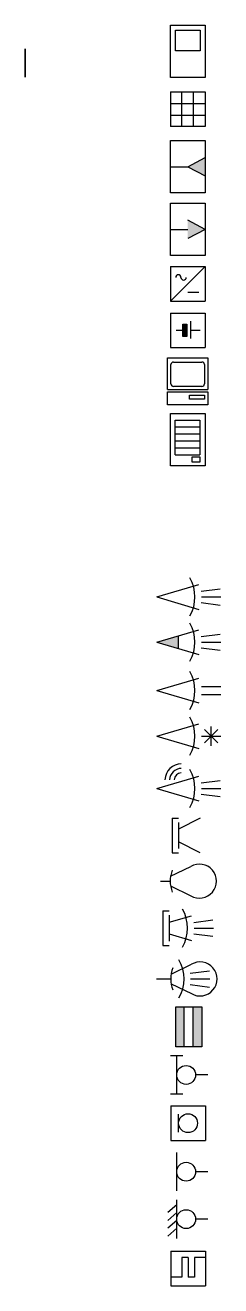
# Model space of a CAD drawing. Header units: millimetres. Extents: x 21959 to 21996, y -13162 to -12923.
import ezdxf

# ---------------------------------------------------------------- set-up
doc = ezdxf.new("R2010")
doc.units = ezdxf.units.MM
doc.layers.add('__SSWIN', color=3, linetype='Continuous')

msp = doc.modelspace()

# ---------------------------------------------------------------- hatches: boundary and pattern name
at = {"layer": '__SSWIN'}
for points in [[(21993.25, -12948), (21989.97, -12949.73), (21993.25, -12951.45)], [(21989.97, -12963.34), (21993.25, -12961.61), (21989.97, -12959.88)], [(21989.78, -12979.58), (21989.04, -12979.58), (21989.04, -12980.7), (21989.04, -12981.89), (21989.78, -12981.89)], [(21988.16, -13041.02), (21988.16, -13038.63), (21984.12, -13039.83)]]:
    msp.add_hatch(color=256, dxfattribs=at).paths.add_polyline_path(points)
h = msp.add_hatch(color=256, dxfattribs=at)
h.paths.add_polyline_path([(21989.33, -13116.51), (21989.33, -13108.95), (21987.69, -13108.95), (21987.69, -13116.51)])
h.paths.add_polyline_path([(21990.98, -13108.95), (21990.98, -13116.51), (21992.63, -13116.51), (21992.63, -13108.95)])

# ---------------------------------------------------------------- linework, layer by layer
msp.add_lwpolyline([(21959.19, -12932.77), (21959.19, -12932.77), (21959.19, -12927.41), (21959.19, -12927.41)], close=True)
for p, q in [((21986.69, -12922.92), (21993.25, -12922.92)), ((21986.69, -12935.57), (21993.25, -12935.57)), ((21986.69, -12935.57), (21986.69, -12942.13)), ((21988.87, -12942.13), (21988.87, -12935.57)), ((21991.06, -12942.13), (21991.06, -12935.57)), ((21993.25, -12935.57), (21993.25, -12942.13)), ((21986.69, -12937.76), (21993.25, -12937.76)), ((21986.69, -12939.95), (21993.25, -12939.95)), ((21993.25, -12942.13), (21986.69, -12942.13)), ((21989.97, -12949.73), (21993.25, -12948)), ((21986.69, -12949.73), (21989.97, -12949.73)), ((21989.97, -12949.73), (21993.25, -12951.45)), ((21993.25, -12961.61), (21989.97, -12959.88)), ((21986.69, -12961.61), (21989.97, -12961.61)), ((21993.25, -12961.61), (21989.97, -12963.34)), ((21986.69, -12968.67), (21993.25, -12968.67)), ((21986.69, -12968.67), (21986.69, -12975.23)), ((21986.69, -12975.23), (21993.25, -12968.67)), ((21993.25, -12968.67), (21993.25, -12975.23)), ((21989.99, -12973.51), (21992.05, -12973.51)), ((21986.69, -12975.23), (21993.25, -12975.23)), ((21986.69, -12977.47), (21993.25, -12977.47)), ((21986.69, -12977.47), (21986.69, -12984.02)), ((21990.49, -12979.03), (21990.49, -12982.28)), ((21993.25, -12977.47), (21993.25, -12984.02)), ((21987.76, -12980.7), (21989.04, -12980.7)), ((21990.49, -12980.7), (21992.35, -12980.7)), ((21986.69, -12984.02), (21993.25, -12984.02)), ((21986.12, -12991.94), (21993.79, -12991.94)), ((21986.12, -12992.4), (21993.79, -12992.4)), ((21987.58, -12997.74), (21992.29, -12997.74)), ((21987.58, -13004.32), (21987.58, -12997.74)), ((21992.29, -12997.74), (21992.29, -13004.32)), ((21987.58, -12999.05), (21992.29, -12999.05)), ((21987.58, -13000.37), (21992.29, -13000.37)), ((21987.58, -13001.69), (21992.29, -13001.69)), ((21987.58, -13003), (21992.29, -13003)), ((21987.58, -13004.32), (21992.29, -13004.32)), ((21990.8, -13005.69), (21990.8, -13004.72)), ((21990.8, -13004.72), (21992.29, -13004.72)), ((21992.29, -13005.69), (21990.8, -13005.69)), ((21992.29, -13004.72), (21992.29, -13005.69)), ((21984.12, -13031.26), (21992.06, -13028.91)), ((21992.52, -13030.18), (21996.14, -13029.72)), ((21984.12, -13031.26), (21992.06, -13033.61)), ((21992.59, -13031.26), (21996.24, -13031.26)), ((21992.52, -13032.34), (21996.14, -13032.8)), ((21984.12, -13039.83), (21992.06, -13037.48)), ((21988.16, -13038.63), (21988.16, -13041.02)), ((21992.52, -13038.75), (21996.14, -13038.29)), ((21984.12, -13039.83), (21992.06, -13042.18)), ((21992.52, -13040.9), (21996.14, -13041.37)), ((21992.59, -13039.83), (21996.24, -13039.83)), ((21984.12, -13048.99), (21992.06, -13046.64)), ((21992.59, -13048.24), (21996.24, -13048.24)), ((21984.12, -13048.99), (21992.06, -13051.34)), ((21992.59, -13049.75), (21996.24, -13049.75)), ((21984.12, -13057.64), (21992.06, -13055.29)), ((21994.41, -13059.46), (21994.41, -13055.82)), ((21984.12, -13057.64), (21992.06, -13059.99)), ((21992.59, -13057.64), (21996.24, -13057.64)), ((21995.7, -13058.93), (21993.13, -13056.35)), ((21993.13, -13058.93), (21995.7, -13056.35)), ((21984.12, -13067.55), (21992.06, -13065.2)), ((21984.12, -13067.55), (21992.06, -13069.9)), ((21992.52, -13066.47), (21996.14, -13066.01)), ((21992.59, -13067.55), (21996.24, -13067.55)), ((21992.52, -13068.63), (21996.14, -13069.09)), ((21987.05, -13073.19), (21988.21, -13073.19)), ((21987.05, -13073.19), (21987.05, -13079.74)), ((21992.32, -13073.19), (21988.21, -13075.24)), ((21988.21, -13074.01), (21988.21, -13078.95)), ((21987.05, -13079.74), (21988.21, -13079.74)), ((21992.32, -13079.74), (21988.21, -13077.69)), ((21986.72, -13084.17), (21990.55, -13082.33)), ((21984.8, -13085.1), (21986.65, -13085.1)), ((21986.72, -13086.02), (21990.55, -13087.86)), ((21985.27, -13090.73), (21986.43, -13090.73)), ((21985.27, -13090.73), (21985.27, -13097.29)), ((21986.43, -13091.56), (21986.43, -13096.5)), ((21986.43, -13092.91), (21990.66, -13091.66)), ((21991.13, -13092.93), (21994.74, -13092.47)), ((21991.2, -13094.01), (21994.84, -13094.01)), ((21986.43, -13095.11), (21990.66, -13096.36)), ((21991.13, -13095.09), (21994.74, -13095.55)), ((21985.27, -13097.29), (21986.43, -13097.29)), ((21986.84, -13102.71), (21990.66, -13100.87)), ((21984.09, -13103.64), (21986.76, -13103.64)), ((21984.91, -13103.64), (21986.76, -13103.64)), ((21990.46, -13102.56), (21994.07, -13102.1)), ((21990.53, -13103.64), (21994.17, -13103.64)), ((21986.84, -13104.57), (21990.66, -13106.41)), ((21990.46, -13104.72), (21994.07, -13105.18)), ((21989.33, -13116.51), (21989.33, -13108.95)), ((21990.98, -13116.51), (21990.98, -13108.95)), ((21989.33, -13116.51), (21987.69, -13116.51)), ((21992.63, -13116.51), (21990.98, -13116.51)), ((21989.07, -13118.18), (21986.68, -13118.18)), ((21987.88, -13121.83), (21987.88, -13118.18)), ((21987.88, -13125.47), (21987.88, -13121.83)), ((21993.76, -13121.83), (21991.47, -13121.83)), ((21989.07, -13125.47), (21986.68, -13125.47)), ((21986.76, -13127.69), (21993.32, -13127.69)), ((21986.76, -13127.69), (21986.76, -13134.25)), ((21993.32, -13127.69), (21993.32, -13134.25)), ((21988.24, -13130.97), (21988.24, -13129.24)), ((21988.24, -13132.7), (21988.24, -13130.97)), ((21986.76, -13134.25), (21993.32, -13134.25)), ((21987.88, -13140.17), (21987.88, -13136.53)), ((21987.88, -13143.82), (21987.88, -13140.17)), ((21993.76, -13140.17), (21991.47, -13140.17)), ((21987.88, -13146.44), (21986.21, -13147.92)), ((21987.88, -13149.15), (21987.88, -13145.5)), ((21987.88, -13147.92), (21986.21, -13149.4)), ((21987.88, -13152.8), (21987.88, -13149.15)), ((21993.76, -13149.15), (21991.47, -13149.15)), ((21987.88, -13149.4), (21986.21, -13150.88)), ((21987.88, -13150.88), (21986.21, -13152.36)), ((21986.76, -13155.22), (21993.32, -13155.22)), ((21986.76, -13155.22), (21986.76, -13161.78)), ((21993.32, -13155.22), (21993.32, -13161.78)), ((21988.83, -13156.43), (21988.83, -13160.12)), ((21990.04, -13156.43), (21988.83, -13156.43)), ((21990.04, -13156.43), (21990.04, -13160.12)), ((21993.32, -13156.43), (21991.25, -13156.43)), ((21991.25, -13156.43), (21991.25, -13160.12)), ((21988.83, -13160.12), (21986.76, -13160.12)), ((21991.25, -13160.12), (21990.04, -13160.12)), ((21986.76, -13161.78), (21993.32, -13161.78))]:
    msp.add_line(p, q, dxfattribs=at)
for points in [[(21986.69, -12922.92), (21993.25, -12922.92), (21993.25, -12932.8), (21986.69, -12932.8)], [(21987.63, -12923.86), (21992.35, -12923.86), (21992.35, -12927.78), (21987.63, -12927.78)], [(21986.69, -12944.78), (21993.25, -12944.78), (21993.25, -12954.67), (21986.69, -12954.67)], [(21986.69, -12956.67), (21993.25, -12956.67), (21993.25, -12966.55), (21986.69, -12966.55)], [(21989.04, -12979.58), (21989.78, -12979.58), (21989.78, -12981.89), (21989.04, -12981.89)], [(21990.31, -12993), (21993.14, -12993), (21993.14, -12993.81), (21990.31, -12993.81)], [(21986.69, -12996.51), (21993.25, -12996.51), (21993.25, -13006.39), (21986.69, -13006.39)], [(21987.69, -13108.95), (21992.63, -13108.95), (21992.63, -13116.51), (21987.69, -13116.51)]]:
    msp.add_lwpolyline(points, close=True, dxfattribs=at)
for points in [[(21986.12, -12991.94), (21986.12, -12985.96), (21993.79, -12985.96), (21993.79, -12991.94)], [(21987.29, -12986.74), (21992.65, -12986.74)], [(21986.79, -12990.87), (21986.79, -12987.24)], [(21993.15, -12987.24), (21993.15, -12990.87)], [(21992.65, -12991.37), (21987.29, -12991.37)], [(21993.79, -12992.4), (21993.79, -12994.87), (21986.12, -12994.87), (21986.12, -12992.4)]]:
    msp.add_lwpolyline(points, dxfattribs=at)
for centre in [(21989.67, -13121.83), (21990.04, -13130.97), (21989.67, -13140.17), (21989.67, -13149.15)]:
    msp.add_circle(centre, 1.79, dxfattribs=at)
for centre, radius, start, end in [((21988.19, -12970.71), 0.499, 0, 180), ((21989.19, -12970.71), 0.499, 180, 0), ((21987.29, -12987.24), 0.5, 90, 180), ((21992.65, -12987.24), 0.5, 0, 90), ((21987.29, -12990.87), 0.5, 180, 270), ((21992.65, -12990.87), 0.5, 270, 0), ((21984.12, -13031.26), 7.22, 330.0851, 29.9149), ((21984.12, -13039.83), 7.22, 330.0851, 29.9149), ((21984.12, -13048.99), 7.22, 330.0851, 29.9149), ((21984.12, -13057.64), 7.22, 330.0851, 29.9149), ((21988.82, -13066.04), 3.17, 91.0456, 177.3853), ((21988.82, -13066.04), 2.3, 91.4414, 176.3946), ((21988.82, -13066.04), 1.44, 92.292, 174.262), ((21984.12, -13067.55), 7.22, 330.0851, 29.9149), ((21992.19, -13085.1), 3.22, 239.4129, 120.5871), ((21992.19, -13085.1), 5.54, 157.9992, 202.0008), ((21982.72, -13094.01), 7.22, 330.0851, 29.9149), ((21982.06, -13103.64), 7.22, 330.0851, 29.9149), ((21992.3, -13103.64), 3.22, 239.4129, 120.5871), ((21992.3, -13103.64), 5.54, 157.9992, 202.0008)]:
    msp.add_arc(centre, radius, start, end, dxfattribs=at)

doc.saveas('drawing.dxf')
